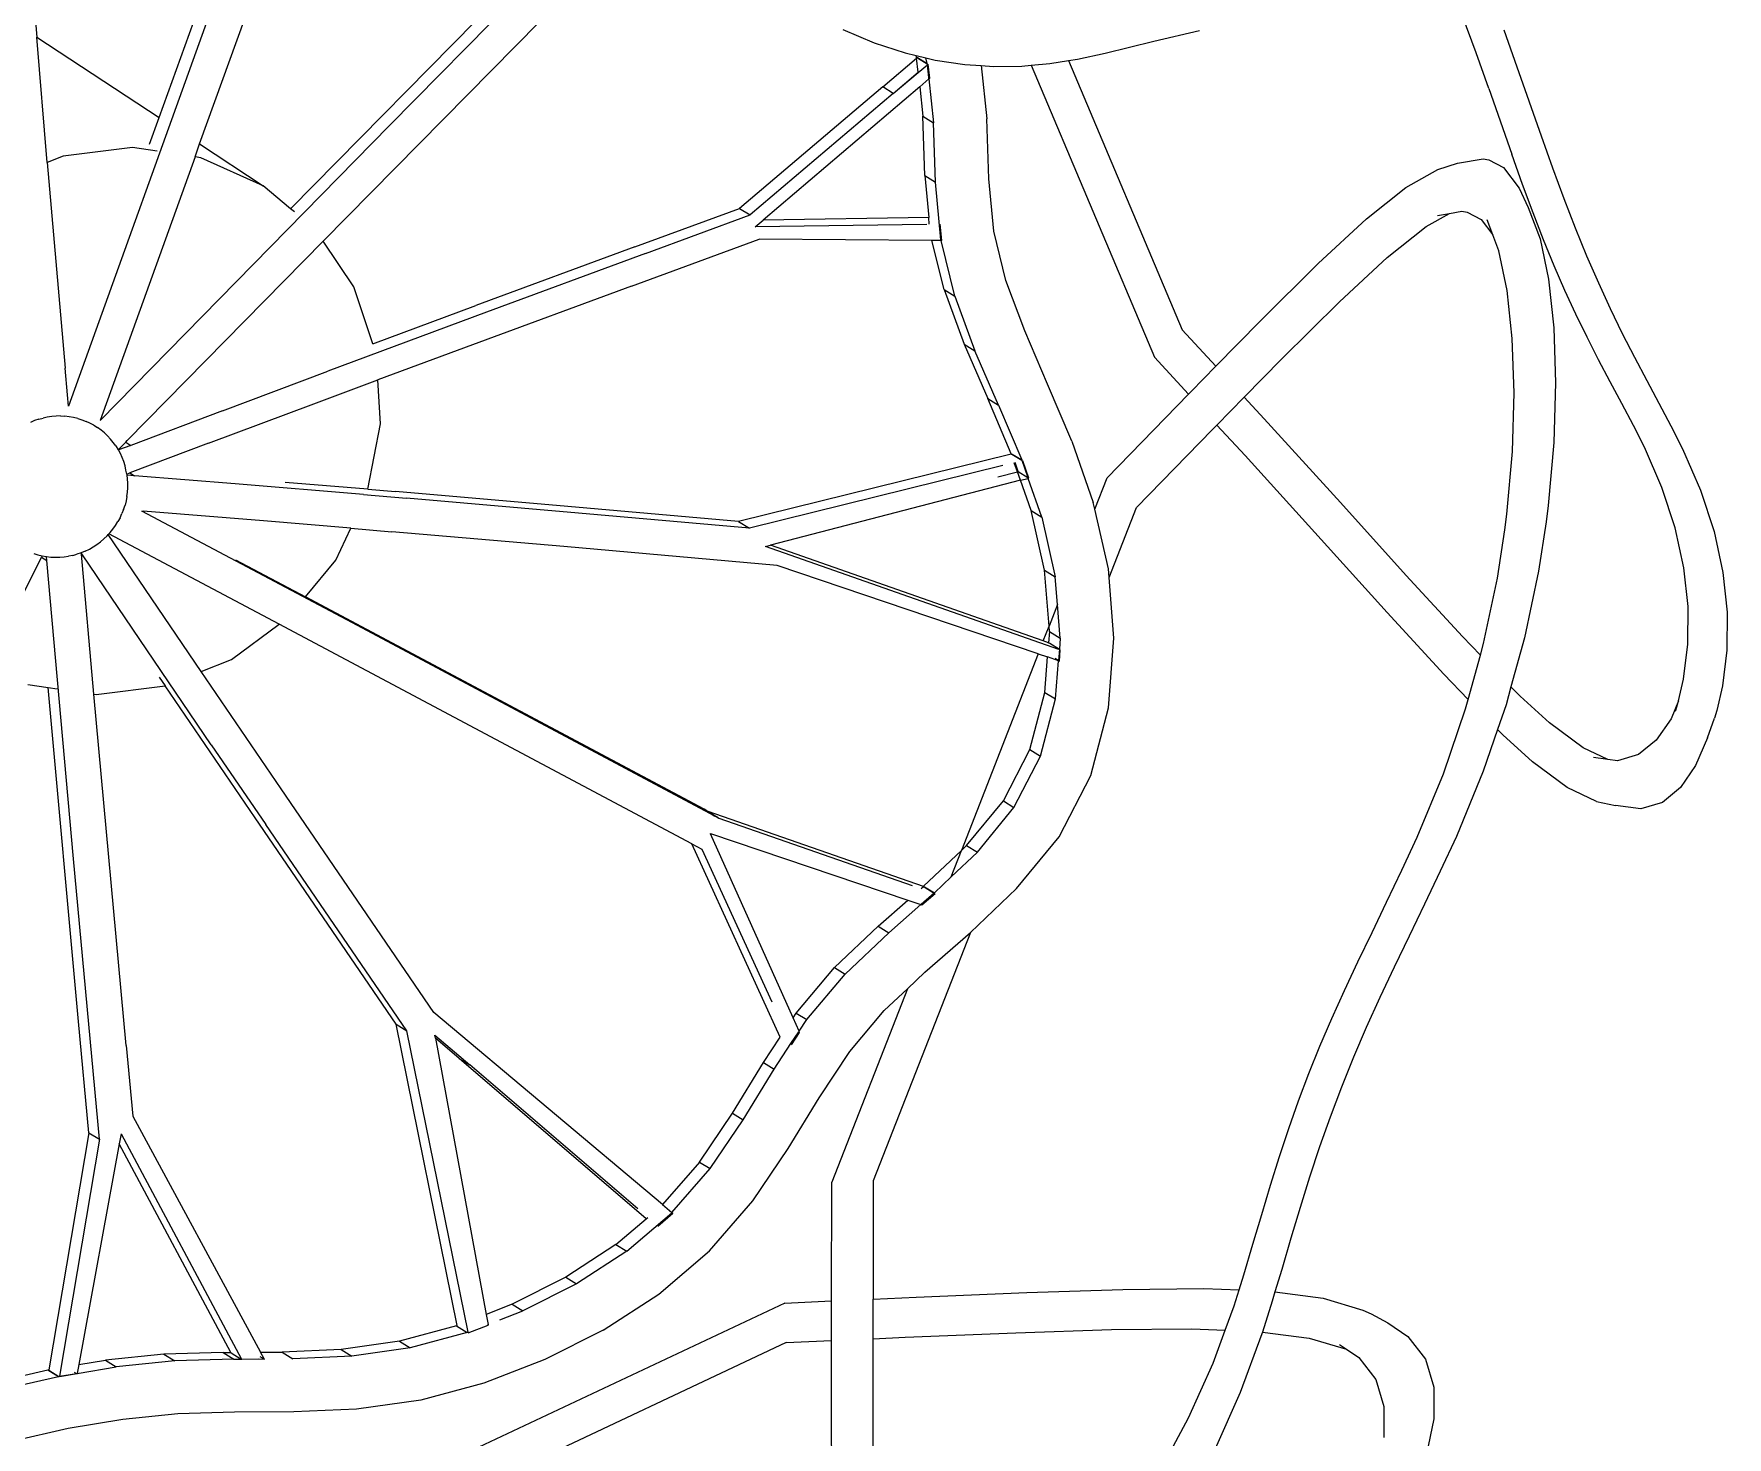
# Model space of a CAD drawing. Header units: millimetres. Extents: x 930469 to 1523124, y -120375 to 411163.
# Drawn here: x 1407026 to 1407634, y 133649 to 134153 of the extents above; entities that cross this region are included whole.
import ezdxf

# ---------------------------------------------------------------- set-up
doc = ezdxf.new("R2010")
doc.units = ezdxf.units.MM
for name, color, linetype, lineweight in [('A-NET THAY', 8, 'Continuous', 0), ('COT VACH', 8, 'Continuous', 0), ('xr', 8, 'Continuous', 0)]:
    doc.layers.add(name, color=color, linetype=linetype, lineweight=lineweight)

# ---------------------------------------------------------------- blocks, each defined once
blk = doc.blocks.new('zzz')
at = {"layer": 'xr', "ltscale": 3}
for p, q in [((1235237.6, 13977.5), (1235082.4, 13546.3)), ((1235147.7, 13753.7), (1235230, 13982.2)), ((1235176.7, 13734.7), (1235257.1, 13958.1)), ((1235431.5, 13880.5), (1235242, 13688.1)), ((1235054.3, 13876.5), (1235059.7, 13811.3)), ((1235439.2, 13875.8), (1235313.1, 13747.8)), ((1235459.5, 13861.7), (1235265.4, 13664.9)), ((1236093.7, 13800.1), (1236083.7, 13827.1)), ((1235059.7, 13811.3), (1235147.7, 13753.7)), ((1235067.3, 13721.3), (1235059.7, 13811.3)), ((1235638.8, 13816.8), (1235661.3, 13807.4)), ((1235661.3, 13807.4), (1235683.5, 13800.1)), ((1235827.3, 13799.9), (1235862.2, 13808.4)), ((1235862.2, 13808.4), (1235894.9, 13816.1)), ((1236113.5, 13816.7), (1236123, 13790)), ((1235667.4, 13775.6), (1235691.8, 13796.3)), ((1235683.5, 13800.1), (1235691.5, 13798.2)), ((1235691.7, 13797.1), (1235691.5, 13798.2)), ((1235691.5, 13798.2), (1235698.4, 13796.5)), ((1235691.8, 13796.3), (1235691.7, 13797.1)), ((1235691.7, 13797.1), (1235692.3, 13796.7)), ((1235692.9, 13786.1), (1235691.8, 13796.3)), ((1235692.3, 13796.7), (1235692.4, 13796.8)), ((1235692.3, 13796.7), (1235692.4, 13796.6)), ((1235692.4, 13796.6), (1235692.4, 13796.8)), ((1235692.4, 13796.8), (1235699.4, 13792.5)), ((1235692.4, 13796.6), (1235699.4, 13792.3)), ((1235699.4, 13792.5), (1235698.4, 13796.5)), ((1235698.4, 13796.5), (1235705.2, 13794.9)), ((1235705.2, 13794.9), (1235726.3, 13791.7)), ((1235787.4, 13792.4), (1235800.9, 13794.6)), ((1235800.9, 13794.6), (1235807.3, 13795.6)), ((1235800.9, 13794.6), (1235882.6, 13601.2)), ((1235807.3, 13795.6), (1235827.3, 13799.9)), ((1236102.9, 13774.5), (1236093.7, 13800.1)), ((1235675, 13770.9), (1235692.9, 13786.1)), ((1235675, 13770.8), (1235692.9, 13785.9)), ((1235692.9, 13785.9), (1235699.5, 13791.5)), ((1235692.9, 13785.9), (1235692.9, 13786.1)), ((1235699.4, 13792.3), (1235699.4, 13792.5)), ((1235699.5, 13791.5), (1235699.4, 13792.3)), ((1235699.5, 13791.5), (1235700.1, 13792)), ((1235700.5, 13782.3), (1235699.5, 13791.5)), ((1235701.2, 13781.9), (1235700.1, 13792)), ((1235700.5, 13782.3), (1235701.2, 13781.9)), ((1235700.6, 13781.4), (1235700.5, 13782.3)), ((1235700.6, 13781.4), (1235701.2, 13781.9)), ((1235726.3, 13791.7), (1235738.1, 13790.9)), ((1235738.1, 13790.9), (1235747, 13790.3)), ((1235738.1, 13790.9), (1235742.2, 13752.6)), ((1235747, 13790.3), (1235767.3, 13790.6)), ((1235767.3, 13790.6), (1235774, 13791.2)), ((1235774, 13791.2), (1235787.4, 13792.4)), ((1235774, 13791.2), (1235862.6, 13581.6)), ((1236123, 13790), (1236140.3, 13740.5)), ((1235667.4, 13775.6), (1235564.5, 13688.4)), ((1235675, 13770.8), (1235572.2, 13683.7)), ((1235694, 13775.7), (1235581.5, 13680)), ((1235675, 13770.9), (1235667.4, 13775.6)), ((1235675, 13770.8), (1235675, 13770.9)), ((1235694, 13775.7), (1235700.6, 13781.4)), ((1235694, 13775.7), (1235696.2, 13754.6)), ((1235700.6, 13781.4), (1235703.9, 13749.9)), ((1236102.9, 13774.5), (1236119.4, 13727.3)), ((1235313.1, 13747.8), (1235105.2, 13536.1)), ((1235140.8, 13734.6), (1235147.7, 13753.7)), ((1235697.7, 13712), (1235696.2, 13754.6)), ((1235696.2, 13754.6), (1235703.9, 13749.9)), ((1235705.3, 13707.3), (1235703.9, 13749.9)), ((1235743.6, 13709.7), (1235742.2, 13752.6)), ((1235173.4, 13725.5), (1235176.7, 13734.7)), ((1235176.7, 13734.7), (1235222.4, 13704.7)), ((1236140.3, 13740.5), (1236148.5, 13717.5)), ((1235078.7, 13725.9), (1235067.3, 13721.3)), ((1235067.3, 13721.3), (1235080, 13573.6)), ((1235128.6, 13732.1), (1235078.7, 13725.9)), ((1235173.4, 13725.5), (1235105.2, 13536.1)), ((1235146.2, 13729.5), (1235128.6, 13732.1)), ((1235177.6, 13724.8), (1235173.4, 13725.5)), ((1235222.4, 13704.7), (1235177.6, 13724.8)), ((1236066.1, 13716.2), (1236080.3, 13720.8)), ((1236080.3, 13720.8), (1236098.7, 13724)), ((1236098.7, 13724), (1236102.8, 13723.3)), ((1236102.8, 13723.3), (1236113.3, 13717.8)), ((1236127.1, 13705.6), (1236119.4, 13727.3)), ((1235697.7, 13712), (1235705.3, 13707.3)), ((1235697.7, 13712), (1235700.5, 13681.8)), ((1235747.2, 13672), (1235743.6, 13709.7)), ((1236043.3, 13703.5), (1236066.1, 13716.2)), ((1236113.3, 13717.8), (1236124.6, 13702.9)), ((1236148.5, 13717.5), (1236156.7, 13695.4)), ((1235242, 13688.1), (1235222.4, 13704.7)), ((1235709.2, 13665.7), (1235705.3, 13707.3)), ((1236015, 13681), (1236043.3, 13703.5)), ((1236124.6, 13702.9), (1236131.2, 13689)), ((1236134.7, 13685.1), (1236127.1, 13705.6)), ((1235244.8, 13685.8), (1235242, 13688.1)), ((1235489.3, 13660.8), (1235564.5, 13688.4)), ((1235564.5, 13688.4), (1235572.2, 13683.7)), ((1236057.8, 13675.4), (1236074.5, 13684.8)), ((1236065.9, 13683.3), (1236074.5, 13684.8)), ((1236074.5, 13684.8), (1236083.5, 13686.3)), ((1236083.5, 13686.3), (1236087.2, 13685.7)), ((1236087.2, 13685.7), (1236097.3, 13680.4)), ((1236131.2, 13689), (1236139.7, 13666.6)), ((1236142.2, 13665.7), (1236134.7, 13685.1)), ((1236156.7, 13695.4), (1236164.8, 13674.4)), ((1235497, 13656.1), (1235572.2, 13683.7)), ((1235575.7, 13675.1), (1235581.5, 13680)), ((1235699.1, 13676.9), (1235575.7, 13675.1)), ((1235700.5, 13681.8), (1235581.5, 13680)), ((1235700.9, 13677), (1235700.5, 13681.8)), ((1235709.9, 13665.3), (1235708.8, 13677.1)), ((1235980.3, 13648.8), (1236015, 13681)), ((1236029.9, 13653.2), (1236057.8, 13675.4)), ((1236097.3, 13680.4), (1236105.7, 13669.4)), ((1236105.7, 13669.4), (1236101.7, 13680.1)), ((1236164.8, 13674.4), (1236173.1, 13654.2)), ((1235265.4, 13664.9), (1235124.7, 13521.6)), ((1235287.5, 13632.1), (1235265.4, 13664.9)), ((1235489.3, 13660.8), (1235375.1, 13618.6)), ((1235486.9, 13632.6), (1235578.6, 13666.2)), ((1235702.7, 13665.4), (1235578.6, 13666.2)), ((1235709.3, 13665.3), (1235702.7, 13665.4)), ((1235711.5, 13630.2), (1235702.7, 13665.4)), ((1235709.2, 13665.7), (1235709.9, 13665.3)), ((1235709.2, 13665.6), (1235709.2, 13665.7)), ((1235709.3, 13665.3), (1235709.2, 13665.6)), ((1235719.2, 13625.4), (1235709.3, 13665.3)), ((1235755.9, 13636.7), (1235747.2, 13672)), ((1236110, 13658), (1236105.7, 13669.4)), ((1236139.7, 13666.6), (1236145.7, 13637.5)), ((1236149.8, 13647.1), (1236142.2, 13665.7)), ((1235497, 13656.1), (1235382.8, 13613.9)), ((1235938.5, 13607.3), (1235980.3, 13648.8)), ((1235995.5, 13621.3), (1236029.9, 13653.2)), ((1236116, 13629.3), (1236110, 13658)), ((1236173.1, 13654.2), (1236181.5, 13634.9)), ((1235769.4, 13600.4), (1235755.9, 13636.7)), ((1236145.7, 13637.5), (1236149.5, 13602.6)), ((1236157.5, 13629.4), (1236149.8, 13647.1)), ((1235301.2, 13591.2), (1235287.5, 13632.1)), ((1235486.9, 13632.6), (1235372.7, 13590.4)), ((1235711.5, 13630.2), (1235719.2, 13625.4)), ((1235711.5, 13630.2), (1235726, 13590.9)), ((1235719.2, 13625.4), (1235733.7, 13586.2)), ((1236119.7, 13594.9), (1236116, 13629.3)), ((1236165.4, 13612.3), (1236157.5, 13629.4)), ((1236181.5, 13634.9), (1236190.1, 13616.4)), ((1235382.8, 13613.9), (1235268.9, 13571.5)), ((1235301.2, 13591.2), (1235375.1, 13618.6)), ((1235953.8, 13580), (1235995.5, 13621.3)), ((1236173.5, 13595.8), (1236165.4, 13612.3)), ((1236190.1, 13616.4), (1236198.7, 13598.6)), ((1235785.9, 13562.1), (1235769.4, 13600.4)), ((1235906.7, 13575), (1235882.6, 13601.2)), ((1235906.7, 13575), (1235938.5, 13607.3)), ((1236149.5, 13602.6), (1236150.8, 13563.2)), ((1235372.7, 13590.4), (1235304.7, 13565.2)), ((1235726, 13590.9), (1235733.7, 13586.2)), ((1235726, 13590.9), (1235742.9, 13551.9)), ((1236121, 13556), (1236119.7, 13594.9)), ((1236181.7, 13579.6), (1236173.5, 13595.8)), ((1236198.7, 13598.6), (1236207.5, 13581.5)), ((1235750.6, 13547.1), (1235733.7, 13586.2)), ((1235887.1, 13555), (1235862.6, 13581.6)), ((1235888.9, 13556.8), (1235906.7, 13575)), ((1235927.1, 13552.8), (1235953.8, 13580)), ((1236190.1, 13563.8), (1236181.7, 13579.6)), ((1236207.5, 13581.5), (1236216.3, 13564.8)), ((1235081.7, 13554.4), (1235080, 13573.6)), ((1235193.2, 13543.1), (1235268.9, 13571.5)), ((1235258.8, 13548.1), (1235304.7, 13565.2)), ((1235306.6, 13533.6), (1235304.7, 13565.2)), ((1236150.8, 13563.2), (1236149.5, 13520.3)), ((1236198.4, 13548.2), (1236190.1, 13563.8)), ((1236216.3, 13564.8), (1236225, 13548.5)), ((1235082.4, 13546.3), (1235081.7, 13554.4)), ((1235742.9, 13551.9), (1235750.6, 13547.1)), ((1235759.6, 13512.2), (1235742.9, 13551.9)), ((1235803.2, 13521.3), (1235785.9, 13562.1)), ((1235828.6, 13494.9), (1235887.1, 13555)), ((1235887.1, 13555), (1235888.9, 13556.8)), ((1235907.5, 13532.8), (1235927.1, 13552.8)), ((1235941.5, 13537.3), (1235927.1, 13552.8)), ((1236119.8, 13513.7), (1236121, 13556)), ((1235067.3, 13538.5), (1235064.2, 13537.8)), ((1235070.5, 13538.9), (1235067.3, 13538.5)), ((1235073.6, 13539.2), (1235070.5, 13538.9)), ((1235076.8, 13539.3), (1235073.6, 13539.2)), ((1235076.8, 13539.3), (1235079.9, 13539.1)), ((1235083, 13538.8), (1235079.9, 13539.1)), ((1235086.1, 13538.2), (1235083, 13538.8)), ((1235193.2, 13543.1), (1235127.3, 13518.2)), ((1235183.1, 13519.7), (1235258.8, 13548.1)), ((1235750.6, 13547.1), (1235767.3, 13507.7)), ((1236206.7, 13532.5), (1236198.4, 13548.2)), ((1236225, 13548.5), (1236233.6, 13532.2)), ((1235058.2, 13536), (1235055.2, 13534.7)), ((1235061.2, 13537), (1235058.2, 13536)), ((1235061.2, 13537), (1235064.2, 13537.8)), ((1235089.2, 13537.5), (1235086.1, 13538.2)), ((1235089.2, 13537.5), (1235092.2, 13536.6)), ((1235092.2, 13536.6), (1235095.1, 13535.4)), ((1235097.9, 13534.1), (1235095.1, 13535.4)), ((1235100.7, 13532.6), (1235097.9, 13534.1)), ((1235100.7, 13532.6), (1235103.3, 13531)), ((1235105.9, 13529.2), (1235103.3, 13531)), ((1235108.3, 13527.2), (1235105.9, 13529.2)), ((1235110.6, 13525), (1235108.3, 13527.2)), ((1235297.5, 13486.7), (1235306.6, 13533.6)), ((1235849.7, 13473.5), (1235904.2, 13529.5)), ((1235904.2, 13529.5), (1235907.5, 13532.8)), ((1235927.7, 13510.9), (1235907.5, 13532.8)), ((1235996.2, 13477.2), (1235941.5, 13537.3)), ((1236214.7, 13516.9), (1236206.7, 13532.5)), ((1236233.6, 13532.2), (1236242, 13515.8)), ((1235112.7, 13522.7), (1235110.6, 13525)), ((1235114.7, 13520.3), (1235112.7, 13522.7)), ((1235116.6, 13517.8), (1235114.7, 13520.3)), ((1235116.6, 13517.8), (1235118.3, 13515.1)), ((1235118.3, 13515), (1235123.7, 13520.5)), ((1235118.3, 13515), (1235118.3, 13515.1)), ((1235118.4, 13514.9), (1235118.3, 13515)), ((1235127.3, 13518.2), (1235118.4, 13514.9)), ((1235119.8, 13512.3), (1235118.4, 13514.9)), ((1235123.7, 13520.5), (1235124.7, 13521.6)), ((1235123.7, 13520.5), (1235127.3, 13518.2)), ((1235183.1, 13519.7), (1235126.6, 13498.4)), ((1235803.2, 13521.3), (1235818.7, 13477.1)), ((1236149.5, 13520.3), (1236145.5, 13474.9)), ((1236227.2, 13487.9), (1236214.7, 13516.9)), ((1236242, 13515.8), (1236254.8, 13486)), ((1235121.1, 13509.5), (1235119.8, 13512.3)), ((1235122.3, 13506.5), (1235121.1, 13509.5)), ((1235123.2, 13503.5), (1235122.3, 13506.5)), ((1235123.6, 13500.3), (1235123.2, 13503.5)), ((1235759.8, 13511.8), (1235563.9, 13463.5)), ((1235753.7, 13503.7), (1235571.6, 13458.7)), ((1235759.8, 13511.8), (1235759.6, 13512.2)), ((1235759.6, 13512.2), (1235760.2, 13511.9)), ((1235759.8, 13511.8), (1235760.2, 13511.9)), ((1235760.2, 13511.9), (1235760.4, 13511.9)), ((1235760.2, 13511.9), (1235767.3, 13507.5)), ((1235760.4, 13511.9), (1235767.3, 13507.7)), ((1235764.2, 13499.3), (1235761.9, 13505.7)), ((1235764.8, 13499.4), (1235762.5, 13505.8)), ((1235767.3, 13507.5), (1235767.3, 13507.7)), ((1235767.3, 13507.5), (1235771.7, 13495.2)), ((1235772.4, 13494.7), (1235768, 13507.2)), ((1235982.4, 13450.7), (1235927.7, 13510.9)), ((1236115.8, 13468.8), (1236119.8, 13513.7)), ((1235124.5, 13497.6), (1235123.6, 13500.3)), ((1235124.5, 13497.6), (1235126.6, 13498.4)), ((1235124.6, 13497.3), (1235124.5, 13497.6)), ((1235124.6, 13496.7), (1235124.6, 13497.3)), ((1235125, 13494.1), (1235124.6, 13496.7)), ((1235130, 13496.3), (1235124.6, 13496.7)), ((1235125.1, 13491), (1235125, 13494.1)), ((1235125.1, 13487.8), (1235125.1, 13491)), ((1235126.6, 13498.4), (1235130, 13496.3)), ((1235202.2, 13490.5), (1235130, 13496.3)), ((1235294.4, 13482.8), (1235202.2, 13490.5)), ((1235297.5, 13486.7), (1235238.1, 13491.6)), ((1235766.4, 13493.1), (1235586.7, 13446.4)), ((1235750.2, 13495.7), (1235764.2, 13499.3)), ((1235766.4, 13493.1), (1235764.2, 13499.3)), ((1235764.8, 13499.4), (1235771.7, 13495.2)), ((1235766.4, 13493.1), (1235771.9, 13494.5)), ((1235774, 13471.4), (1235766.4, 13493.1)), ((1235771.7, 13495.2), (1235772.4, 13494.7)), ((1235771.9, 13494.5), (1235771.7, 13495.2)), ((1235781.7, 13466.6), (1235771.9, 13494.5)), ((1235819.8, 13472.4), (1235828.6, 13494.9)), ((1235123.9, 13478.3), (1235123.1, 13475.2)), ((1235124.5, 13481.4), (1235123.9, 13478.3)), ((1235124.5, 13481.4), (1235124.9, 13484.6)), ((1235124.9, 13484.6), (1235125.1, 13487.8)), ((1235294.4, 13482.8), (1235325.2, 13480.2)), ((1235297.5, 13486.7), (1235317.5, 13485)), ((1235441.1, 13474.3), (1235317.5, 13485)), ((1235448.8, 13469.6), (1235325.2, 13480.2)), ((1236236.7, 13459), (1236227.2, 13487.9)), ((1236254.8, 13486), (1236264.6, 13456.3)), ((1235119.6, 13466.2), (1235118, 13463.4)), ((1235119.6, 13466.2), (1235120.9, 13469.2)), ((1235122.1, 13472.1), (1235120.9, 13469.2)), ((1235122.1, 13472.1), (1235123.1, 13475.2)), ((1235135.1, 13471), (1235136.2, 13470.9)), ((1235286.6, 13390.7), (1235135.1, 13471)), ((1235222.5, 13463.9), (1235136.2, 13470.9)), ((1235563.9, 13463.5), (1235441.1, 13474.3)), ((1235571.6, 13458.7), (1235448.8, 13469.6)), ((1235774, 13471.4), (1235781.7, 13466.6)), ((1235783.7, 13428.5), (1235774, 13471.4)), ((1235781.7, 13466.6), (1235791.4, 13423.8)), ((1235819.8, 13472.4), (1235818.7, 13477.1)), ((1235829.5, 13429.5), (1235819.8, 13472.4)), ((1235830, 13423.3), (1235849.7, 13473.5)), ((1236043.5, 13424.8), (1235996.2, 13477.2)), ((1236114.4, 13457.5), (1236115.8, 13468.8)), ((1236145.5, 13474.9), (1236144, 13463.2)), ((1235107.9, 13451), (1235110.2, 13453.3)), ((1235110.2, 13453.3), (1235111.1, 13454.2)), ((1235111.1, 13454.2), (1235111.6, 13454.7)), ((1235177.9, 13355.7), (1235111.1, 13454.2)), ((1235111.6, 13454.7), (1235112.4, 13455.6)), ((1235233.9, 13389.8), (1235111.6, 13454.7)), ((1235112.4, 13455.6), (1235114.4, 13458.1)), ((1235114.4, 13458.1), (1235116.3, 13460.7)), ((1235116.3, 13460.7), (1235118, 13463.4)), ((1235285.3, 13458.7), (1235222.5, 13463.9)), ((1235274.5, 13435.7), (1235285.3, 13458.7)), ((1235285.3, 13458.7), (1235314.8, 13456.2)), ((1235438.4, 13445.6), (1235314.8, 13456.2)), ((1235563.9, 13463.5), (1235571.6, 13458.7)), ((1236109, 13422.7), (1236114.4, 13457.5)), ((1236144, 13463.2), (1236138.5, 13427.8)), ((1236242.9, 13430.3), (1236236.7, 13459)), ((1236264.6, 13456.3), (1236270.9, 13427)), ((1235091.7, 13441.1), (1235088.6, 13440.1)), ((1235094.6, 13442.3), (1235091.7, 13441.1)), ((1235094.6, 13442.3), (1235097.5, 13443.7)), ((1235097.5, 13443.7), (1235100.2, 13445.3)), ((1235100.2, 13445.3), (1235102.9, 13447.1)), ((1235102.9, 13447.1), (1235105.5, 13449)), ((1235105.5, 13449), (1235107.9, 13451)), ((1235591.6, 13431.9), (1235438.4, 13445.6)), ((1235583.3, 13445.5), (1235586.7, 13446.4)), ((1235793.9, 13371.7), (1235583.3, 13445.5)), ((1235782.7, 13377.7), (1235586.7, 13446.4)), ((1236029.9, 13398.2), (1235982.4, 13450.7)), ((1235023.7, 13359.8), (1235062.8, 13437.1)), ((1235057.6, 13440.5), (1235060.6, 13439.6)), ((1235060.6, 13439.6), (1235063.6, 13438.9)), ((1235062.8, 13437.1), (1235063.2, 13437.8)), ((1235063.7, 13438.9), (1235063.2, 13437.8)), ((1235063.2, 13437.8), (1235067, 13435.5)), ((1235063.6, 13438.9), (1235063.7, 13438.9)), ((1235063.7, 13438.9), (1235066.7, 13438.3)), ((1235067, 13435.5), (1235066.7, 13438.3)), ((1235066.7, 13438.3), (1235069.9, 13438)), ((1235086.2, 13221.3), (1235067, 13435.5)), ((1235069.9, 13438), (1235073, 13437.8)), ((1235073, 13437.8), (1235076.2, 13437.9)), ((1235076.2, 13437.9), (1235079.3, 13438.1)), ((1235079.3, 13438.1), (1235082.5, 13438.6)), ((1235085.6, 13439.2), (1235082.5, 13438.6)), ((1235085.6, 13439.2), (1235088.6, 13440.1)), ((1235092.6, 13439.6), (1235091.7, 13440.9)), ((1235091.8, 13440.1), (1235091.7, 13440.9)), ((1235091.8, 13440.1), (1235092.6, 13439.6)), ((1235100.8, 13339.5), (1235091.8, 13440.1)), ((1235185.1, 13303.2), (1235092.6, 13439.6)), ((1235202.5, 13436), (1235252.8, 13409.3)), ((1235252.8, 13409.3), (1235274.5, 13435.7)), ((1235779.1, 13368.5), (1235591.6, 13431.9)), ((1235830, 13423.3), (1235829.5, 13429.5)), ((1236245.9, 13402.4), (1236242.9, 13430.3)), ((1235783.7, 13428.5), (1235791.4, 13423.8)), ((1235786.9, 13388.4), (1235783.7, 13428.5)), ((1235793, 13403.9), (1235791.4, 13423.8)), ((1235833.5, 13379.7), (1235830, 13423.3)), ((1236083.8, 13380.8), (1236043.5, 13424.8)), ((1236099.1, 13375.8), (1236109, 13422.7)), ((1236138.5, 13427.8), (1236128.4, 13379.9)), ((1236270.9, 13427), (1236274, 13398.4)), ((1235539.2, 13256.8), (1235252.8, 13409.3)), ((1235793, 13403.9), (1235786.9, 13388.4)), ((1235795, 13379.7), (1235793, 13403.9)), ((1236070.5, 13353.9), (1236029.9, 13398.2)), ((1236245.8, 13375.5), (1236245.9, 13402.4)), ((1236274, 13398.4), (1236273.9, 13371.1)), ((1235199.7, 13364.5), (1235233.9, 13389.8)), ((1235530.2, 13232.1), (1235233.9, 13389.8)), ((1235546.9, 13252), (1235286.6, 13390.7)), ((1235782.7, 13377.7), (1235786.9, 13388.4)), ((1235787.3, 13384.4), (1235786.6, 13376.3)), ((1235787.3, 13384.4), (1235786.9, 13388.4)), ((1235787.3, 13384.4), (1235795, 13379.7)), ((1236096.8, 13367.4), (1236083.8, 13380.8)), ((1235779.1, 13368.5), (1235724, 13227.3)), ((1235779.1, 13368.5), (1235785.9, 13366.2)), ((1235786.6, 13376.3), (1235782.7, 13377.7)), ((1235786.6, 13376.2), (1235786.6, 13376.3)), ((1235786.6, 13376.3), (1235787.4, 13376.1)), ((1235787.3, 13375.8), (1235787.4, 13376.1)), ((1235787.4, 13376.1), (1235794.4, 13371.8)), ((1235794.4, 13371.8), (1235793.7, 13363.7)), ((1235795, 13379.7), (1235794.4, 13371.8)), ((1235794.4, 13363.3), (1235795, 13371.3)), ((1235829.7, 13329.6), (1235833.5, 13379.7)), ((1236096.8, 13367.4), (1236099.1, 13375.8)), ((1236128.4, 13379.9), (1236118.7, 13344.7)), ((1236242.7, 13350.2), (1236245.8, 13375.5)), ((1236273.9, 13371.1), (1236270.8, 13345.5)), ((1235177.9, 13355.7), (1235199.7, 13364.5)), ((1235783.9, 13340.8), (1235785.9, 13366.2)), ((1235793.7, 13363.5), (1235785.9, 13366.2)), ((1235791.2, 13365.3), (1235793.7, 13363.7)), ((1235791.6, 13336.1), (1235793.7, 13363.5)), ((1235793.7, 13363.5), (1235793.7, 13363.7)), ((1235793.7, 13363.7), (1235794.4, 13363.3)), ((1236088, 13335.7), (1236096.8, 13367.4)), ((1235053.4, 13346.5), (1235067.8, 13344.4)), ((1235067.8, 13344.4), (1235074.4, 13343.4)), ((1235089.7, 13104.3), (1235067.8, 13344.4)), ((1235102.4, 13339.3), (1235152, 13345.4)), ((1235147.7, 13351.7), (1235152, 13345.4)), ((1235216.5, 13250.6), (1235152, 13345.4)), ((1235235.2, 13271.4), (1235177.9, 13355.7)), ((1236088, 13335.7), (1236070.5, 13353.9)), ((1236118.7, 13344.7), (1236115.2, 13331.9)), ((1236125.4, 13338.1), (1236118.7, 13344.7)), ((1236239, 13334.6), (1236242.7, 13350.2)), ((1236270.8, 13345.5), (1236266.6, 13327.8)), ((1235100.8, 13339.5), (1235102.4, 13339.3)), ((1235123.9, 13087.2), (1235100.8, 13339.5)), ((1235773.1, 13299.7), (1235783.9, 13340.8)), ((1235780.8, 13295), (1235791.6, 13336.1)), ((1235783.9, 13340.8), (1235791.6, 13336.1)), ((1236086.1, 13328.9), (1236088, 13335.7)), ((1236115.2, 13331.9), (1236109.1, 13314.1)), ((1236146.5, 13319), (1236125.4, 13338.1)), ((1236239, 13334.6), (1236233.7, 13321.9)), ((1236236.9, 13327.4), (1236238.6, 13332.8)), ((1236238.6, 13332.8), (1236239, 13334.6)), ((1235816.9, 13281.1), (1235829.7, 13329.6)), ((1236070.2, 13282.4), (1236086.1, 13328.9)), ((1236233.7, 13321.9), (1236223.1, 13306.5)), ((1236259.8, 13308.2), (1236264.9, 13322.3)), ((1236266.6, 13327.8), (1236264.9, 13322.3)), ((1236109.1, 13314.1), (1236098.8, 13284.2)), ((1236112.9, 13310.4), (1236109.1, 13314.1)), ((1236134.3, 13290.9), (1236112.9, 13310.4)), ((1236170.7, 13300.9), (1236146.5, 13319)), ((1236259.8, 13308.2), (1236251.4, 13288.2)), ((1235185.1, 13303.2), (1235224.2, 13245.8)), ((1235754.1, 13263), (1235773.1, 13299.7)), ((1235773.1, 13299.7), (1235780.8, 13295)), ((1236188.2, 13292.6), (1236170.7, 13300.9)), ((1236210.3, 13296.1), (1236195.3, 13291.6)), ((1236223.1, 13306.5), (1236210.3, 13296.1)), ((1235761.7, 13258.2), (1235780.8, 13295)), ((1236098.8, 13284.2), (1236079.5, 13237.3)), ((1236159.1, 13272.5), (1236134.3, 13290.9)), ((1236188.2, 13292.6), (1236177.9, 13293.9)), ((1236195.3, 13291.6), (1236188.2, 13292.6)), ((1236251.4, 13288.2), (1236240.6, 13272.4)), ((1235345, 13110.8), (1235235.2, 13271.4)), ((1235794.1, 13237), (1235816.9, 13281.1)), ((1236051.4, 13236.8), (1236070.2, 13282.4)), ((1236180.2, 13262.4), (1236159.1, 13272.5)), ((1236240.6, 13272.4), (1236227.5, 13261.7)), ((1235727.7, 13230.8), (1235754.1, 13263)), ((1235754.1, 13263), (1235761.7, 13258.2)), ((1236180.2, 13262.4), (1236193.7, 13259.5)), ((1236211.9, 13257.1), (1236193.7, 13259.5)), ((1236227.5, 13261.7), (1236211.9, 13257.1)), ((1235317.8, 13102.4), (1235216.5, 13250.6)), ((1235539.2, 13256.8), (1235546.9, 13252)), ((1235541, 13255.8), (1235539.2, 13256.8)), ((1235541, 13255.8), (1235548.7, 13251.1)), ((1235541, 13255.8), (1235542, 13255.3)), ((1235542, 13255.3), (1235549.7, 13250.5)), ((1235696.7, 13201.4), (1235542, 13255.3)), ((1235548.7, 13251.1), (1235546.9, 13252)), ((1235548.7, 13251.1), (1235549.7, 13250.5)), ((1235549.7, 13250.5), (1235688.5, 13202.2)), ((1235735.4, 13226.1), (1235761.7, 13258.2)), ((1235325.5, 13097.6), (1235224.2, 13245.8)), ((1235543.6, 13239.3), (1235543.6, 13239.4)), ((1235543.6, 13239.4), (1235685.4, 13191.6)), ((1235603, 13107.1), (1235543.6, 13239.3)), ((1235763.6, 13199.9), (1235794.1, 13237)), ((1236040.3, 13213), (1236051.4, 13236.8)), ((1236079.5, 13237.3), (1236067.9, 13212.4)), ((1235530.2, 13232.1), (1235537.5, 13228.2)), ((1235593.8, 13093.2), (1235530.2, 13232.1)), ((1235537.5, 13228.2), (1235587.7, 13118.5)), ((1235696.7, 13201.5), (1235724, 13227.3)), ((1235716.5, 13208.2), (1235724, 13227.3)), ((1235735.4, 13226.1), (1235716.5, 13208.2)), ((1235724, 13227.3), (1235727.7, 13230.8)), ((1235727.7, 13230.8), (1235735.4, 13226.1)), ((1235104.8, 13019.8), (1235086.2, 13221.3)), ((1236029.4, 13190.2), (1236040.3, 13213)), ((1236067.9, 13212.4), (1236056.6, 13188.6)), ((1235695, 13200), (1235696.7, 13201.4)), ((1235696.7, 13201.4), (1235696.7, 13201.5)), ((1235696.7, 13201.5), (1235696.9, 13201.3)), ((1235696.9, 13201.3), (1235697.4, 13201.2)), ((1235696.9, 13201.3), (1235697.3, 13201.1)), ((1235697.3, 13201.1), (1235697.4, 13201.2)), ((1235697.3, 13201.1), (1235704.4, 13196.7)), ((1235697.4, 13201.2), (1235704.5, 13196.8)), ((1235704.5, 13196.8), (1235716.5, 13208.2)), ((1235730.4, 13168.4), (1235763.6, 13199.9)), ((1235664.1, 13172.9), (1235685.4, 13191.6)), ((1235694.9, 13188.4), (1235671.8, 13168.2)), ((1235685.4, 13191.6), (1235694.9, 13188.4)), ((1235694.9, 13188.4), (1235695, 13188.5)), ((1235704.4, 13196.7), (1235695, 13188.5)), ((1235695, 13188.5), (1235695.6, 13188.1)), ((1235695.6, 13188.1), (1235705.1, 13196.4)), ((1235704.4, 13196.7), (1235704.5, 13196.8)), ((1236018.9, 13168.3), (1236029.4, 13190.2)), ((1236056.6, 13188.6), (1236045.5, 13165.8)), ((1235632.7, 13143.2), (1235664.1, 13172.9)), ((1235640.4, 13138.5), (1235671.8, 13168.2)), ((1235730.4, 13168.4), (1235660.6, 12990)), ((1235664.1, 13172.9), (1235671.8, 13168.2)), ((1235697.7, 13139.9), (1235730.4, 13168.4)), ((1236008.7, 13147.2), (1236018.9, 13168.3)), ((1236045.5, 13165.8), (1236034.8, 13143.5)), ((1235605.2, 13110.5), (1235632.7, 13143.2)), ((1235612.9, 13105.8), (1235640.4, 13138.5)), ((1235632.7, 13143.2), (1235640.4, 13138.5)), ((1235697.7, 13139.9), (1235685.1, 13127.9)), ((1235999.1, 13126.7), (1236008.7, 13147.2)), ((1236034.8, 13143.5), (1236024.6, 13121.7)), ((1235685.1, 13127.9), (1235630.8, 12989)), ((1235668.5, 13112.2), (1235685.1, 13127.9)), ((1235990, 13106.6), (1235999.1, 13126.7)), ((1236024.6, 13121.7), (1236014.8, 13100.1)), ((1235097.1, 13024.5), (1235089.7, 13104.3)), ((1235317.8, 13102.4), (1235325.5, 13097.6)), ((1235361.8, 12886), (1235317.8, 13102.4)), ((1235509.2, 12972.9), (1235345, 13110.8)), ((1235603, 13107.1), (1235605.2, 13110.5)), ((1235607.4, 13097.4), (1235603, 13107.1)), ((1235605.2, 13110.5), (1235612.9, 13105.8)), ((1235607.4, 13097.4), (1235612.9, 13105.8)), ((1235643.8, 13082.8), (1235668.5, 13112.2)), ((1235981.5, 13086.7), (1235990, 13106.6)), ((1235369.5, 12881.3), (1235325.5, 13097.6)), ((1235346.1, 13092.5), (1235345.7, 13094.7)), ((1235345.7, 13094.7), (1235370.8, 13073.2)), ((1235363.1, 13077.9), (1235346.1, 13092.5)), ((1235346.1, 13092.5), (1235382.5, 12894.1)), ((1235581.7, 13075), (1235593.8, 13093.2)), ((1235589.4, 13070.2), (1235601.5, 13088.5)), ((1235601.5, 13088.5), (1235607.1, 13097)), ((1235601.9, 13087.7), (1235607.7, 13096.6)), ((1235607.1, 13097), (1235607.4, 13097.4)), ((1235607.1, 13097), (1235607.7, 13096.6)), ((1236014.8, 13100.1), (1236005.6, 13078.7)), ((1235123.9, 13087.2), (1235128.7, 13036.4)), ((1235363.1, 13077.9), (1235370.8, 13073.2)), ((1235497.6, 12962.7), (1235363.1, 13077.9)), ((1235621.8, 13049.6), (1235643.8, 13082.8)), ((1235973.5, 13067.1), (1235981.5, 13086.7)), ((1236005.6, 13078.7), (1235997, 13057.3)), ((1235491.4, 12969.9), (1235370.8, 13073.2)), ((1235559.4, 13038.6), (1235581.7, 13075)), ((1235567.1, 13033.9), (1235589.4, 13070.2)), ((1235581.7, 13075), (1235589.4, 13070.2)), ((1235966.1, 13047.4), (1235973.5, 13067.1)), ((1235997, 13057.3), (1235988.9, 13035.8)), ((1235599.5, 13013.2), (1235621.8, 13049.6)), ((1235959.1, 13027.5), (1235966.1, 13047.4)), ((1235128.7, 13036.4), (1235220.4, 12866.9)), ((1235535.8, 13003.5), (1235559.4, 13038.6)), ((1235543.5, 12998.8), (1235567.1, 13033.9)), ((1235559.4, 13038.6), (1235567.1, 13033.9)), ((1235952.4, 13007.4), (1235959.1, 13027.5)), ((1235988.9, 13035.8), (1235981.3, 13014.3)), ((1235097.1, 13024.5), (1235068.4, 12854.3)), ((1235104.8, 13019.8), (1235076.1, 12849.6)), ((1235119, 13016.6), (1235089.9, 12858)), ((1235097.1, 13024.5), (1235104.8, 13019.8)), ((1235120.3, 13023.8), (1235119, 13016.6)), ((1235199.1, 12866.7), (1235119, 13016.6)), ((1235120.3, 13023.8), (1235206.8, 12862)), ((1235535.8, 13003.5), (1235509.2, 12972.9)), ((1235535.8, 13003.5), (1235543.5, 12998.8)), ((1235574.1, 12975.5), (1235599.5, 13013.2)), ((1235946, 12986.9), (1235952.4, 13007.4)), ((1235981.3, 13014.3), (1235974.1, 12992.7)), ((1235516, 12967.2), (1235543.5, 12998.8)), ((1235974.1, 12992.7), (1235967.3, 12970.9)), ((1235630.7, 12903.7), (1235630.8, 12989)), ((1235660.6, 12990), (1235660.6, 12905.1)), ((1235939.7, 12965.9), (1235946, 12986.9)), ((1235483.5, 12939.4), (1235515.9, 12967)), ((1235505.9, 12957.5), (1235516.6, 12966.7)), ((1235509.2, 12972.9), (1235516, 12967.2)), ((1235515.9, 12967), (1235516, 12967.1)), ((1235516, 12967.1), (1235516, 12967.2)), ((1235516, 12967.1), (1235516.6, 12966.7)), ((1235543.1, 12939.7), (1235574.1, 12975.5)), ((1235967.3, 12970.9), (1235960.7, 12948.8)), ((1235475.8, 12944.2), (1235497.6, 12962.7)), ((1235497.6, 12962.7), (1235498.7, 12963.7)), ((1235933.4, 12944.5), (1235939.7, 12965.9)), ((1235475.8, 12944.2), (1235439.8, 12920.8)), ((1235475.8, 12944.2), (1235483.5, 12939.4)), ((1235926.8, 12922.5), (1235933.4, 12944.5)), ((1235960.7, 12948.8), (1235954.1, 12926.4)), ((1235483.5, 12939.4), (1235447.5, 12916)), ((1235506.6, 12908.7), (1235543.1, 12939.7)), ((1235439.8, 12920.8), (1235401.2, 12901.3)), ((1235439.8, 12920.8), (1235447.5, 12916)), ((1235923.4, 12911.6), (1235926.8, 12922.5)), ((1235954.1, 12926.4), (1235949.2, 12910.3)), ((1235447.5, 12916), (1235408.9, 12896.6)), ((1235466.7, 12882.8), (1235506.6, 12908.7)), ((1235660.6, 12905.1), (1235691.4, 12906.4)), ((1235691.4, 12906.4), (1235771, 12909.7)), ((1235771, 12909.7), (1235839.8, 12912)), ((1235839.8, 12912), (1235898, 12912.6)), ((1235898, 12912.6), (1235923.4, 12911.6)), ((1235919.8, 12900.1), (1235923.4, 12911.6)), ((1235949.2, 12910.3), (1235947.2, 12903.6)), ((1235949.2, 12910.3), (1235983.7, 12905.7)), ((1235597, 12902.2), (1235218.1, 12724)), ((1235401.2, 12901.3), (1235382.5, 12894.1)), ((1235382.5, 12894.1), (1235383.9, 12886.9)), ((1235392.4, 12890.2), (1235408.9, 12896.6)), ((1235401.2, 12901.3), (1235408.9, 12896.6)), ((1235597, 12902.2), (1235630.7, 12903.7)), ((1235630.7, 12875.2), (1235630.7, 12903.7)), ((1235660.6, 12876.5), (1235660.6, 12905.1)), ((1235913.4, 12882.8), (1235919.8, 12900.1)), ((1235947.2, 12903.6), (1235940.2, 12881.4)), ((1235983.7, 12905.7), (1236012.3, 12897.2)), ((1236012.3, 12897.2), (1236018.2, 12894.4)), ((1236018.2, 12894.4), (1236030.2, 12888)), ((1235361.2, 12885.8), (1235320.2, 12874.8)), ((1235361.2, 12885.8), (1235361.8, 12886)), ((1235361.2, 12885.8), (1235368.9, 12881.1)), ((1235369.6, 12880.8), (1235384, 12886.3)), ((1235383.4, 12886.7), (1235384, 12886.3)), ((1235383.9, 12886.9), (1235384, 12886.3)), ((1235466.7, 12882.8), (1235424.6, 12861.6)), ((1235763.1, 12880.9), (1235831.7, 12883.1)), ((1235831.7, 12883.1), (1235889.4, 12883.7)), ((1235889.4, 12883.7), (1235913.4, 12882.8)), ((1235904.7, 12859.1), (1235913.4, 12882.8)), ((1236030.2, 12888), (1236044.7, 12878.2)), ((1235598.1, 12873.8), (1235252.4, 12711.1)), ((1235320.2, 12874.8), (1235278.4, 12868.8)), ((1235327.9, 12870), (1235286.1, 12864.1)), ((1235320.2, 12874.8), (1235327.9, 12870)), ((1235368.9, 12881.1), (1235327.9, 12870)), ((1235369.5, 12881.3), (1235369.6, 12880.8)), ((1235598.1, 12873.8), (1235630.7, 12875.2)), ((1235630.6, 12819.9), (1235630.7, 12875.2)), ((1235660.5, 12829.8), (1235660.6, 12876.5)), ((1235660.6, 12876.5), (1235683.5, 12877.6)), ((1235683.5, 12877.6), (1235763.1, 12880.9)), ((1235939.8, 12880.1), (1235924.3, 12837.9)), ((1235940.2, 12881.4), (1235939.8, 12880.1)), ((1235940.2, 12881.4), (1235973.7, 12877)), ((1235973.7, 12877), (1236000.5, 12869)), ((1235995.5, 12872.4), (1236000.5, 12869)), ((1236044.7, 12878.2), (1236057.4, 12861.8)), ((1235089.9, 12858), (1235088.8, 12851.7)), ((1235089.9, 12858), (1235109.2, 12861.2)), ((1235151.1, 12865.5), (1235109.2, 12861.2)), ((1235109.2, 12861.2), (1235116.8, 12856.5)), ((1235158.8, 12860.7), (1235116.8, 12856.5)), ((1235193.5, 12866.7), (1235151.1, 12865.5)), ((1235151.1, 12865.5), (1235158.8, 12860.7)), ((1235201.2, 12862), (1235158.8, 12860.7)), ((1235193.5, 12866.7), (1235199.1, 12866.7)), ((1235193.5, 12866.7), (1235201.2, 12862)), ((1235199.1, 12866.7), (1235199.3, 12866.4)), ((1235199.3, 12866.4), (1235206.5, 12862)), ((1235201.2, 12862), (1235206.5, 12862)), ((1235206.5, 12862), (1235206.8, 12862)), ((1235206.8, 12862), (1235219.1, 12862.1)), ((1235206.8, 12862), (1235207, 12861.7)), ((1235223.2, 12861.8), (1235207, 12861.7)), ((1235219.9, 12863.8), (1235223.2, 12861.8)), ((1235220.4, 12866.9), (1235236, 12867)), ((1235223, 12862.1), (1235220.4, 12866.9)), ((1235278.4, 12868.8), (1235236, 12867)), ((1235236, 12867), (1235243.7, 12862.2)), ((1235286.1, 12864.1), (1235243.7, 12862.2)), ((1235278.4, 12868.8), (1235286.1, 12864.1)), ((1235424.6, 12861.6), (1235380.9, 12844.7)), ((1235887.1, 12819.8), (1235904.7, 12859.1)), ((1236000.5, 12869), (1236009.4, 12863)), ((1236009.4, 12863), (1236021.6, 12847.3)), ((1236057.4, 12861.8), (1236063.3, 12841.9)), ((1235026.4, 12844.8), (1235067.6, 12854.2)), ((1235034.1, 12840.1), (1235075.3, 12849.4)), ((1235067.6, 12854.2), (1235068.4, 12854.3)), ((1235067.6, 12854.2), (1235075.3, 12849.4)), ((1235068.4, 12854.3), (1235068.3, 12853.9)), ((1235068.3, 12853.9), (1235075.5, 12849.5)), ((1235075.3, 12849.4), (1235075.5, 12849.5)), ((1235075.5, 12849.5), (1235076.1, 12849.6)), ((1235088.7, 12851.3), (1235076, 12849.1)), ((1235076.1, 12849.6), (1235076, 12849.1)), ((1235076.1, 12849.6), (1235088.2, 12851.6)), ((1235086.7, 12852.5), (1235088.2, 12851.6)), ((1235088.2, 12851.6), (1235088.8, 12851.7)), ((1235088.2, 12851.6), (1235088.7, 12851.3)), ((1235088.8, 12851.7), (1235088.7, 12851.3)), ((1235088.8, 12851.7), (1235116.8, 12856.5)), ((1236021.6, 12847.3), (1236027.4, 12828)), ((1235380.9, 12844.7), (1235335.6, 12832.5)), ((1235924.3, 12837.9), (1235906.3, 12797.6)), ((1236063.3, 12841.9), (1236063.3, 12819)), ((1235161, 12822.6), (1235121.6, 12818.6)), ((1235201.7, 12823.8), (1235161, 12822.6)), ((1235244.5, 12824), (1235201.7, 12823.8)), ((1235289.5, 12826), (1235244.5, 12824)), ((1235335.6, 12832.5), (1235289.5, 12826)), ((1235660.7, 12764.9), (1235660.5, 12829.8)), ((1236027.4, 12828), (1236027.3, 12805.7)), ((1235082.3, 12812), (1235042.8, 12803)), ((1235121.6, 12818.6), (1235082.3, 12812)), ((1235630.9, 12754.8), (1235630.6, 12819.9)), ((1235867.2, 12782.6), (1235887.1, 12819.8)), ((1236063.3, 12819), (1236058.1, 12793.7))]:
    blk.add_line(p, q, dxfattribs=at)
blk = doc.blocks.new('frefegthmm')
at = {"layer": 'A-NET THAY', "xscale": 0.5, "yscale": 0.5, "zscale": 0.5, "rotation": 90}
blk.add_blockref('zzz', (1600967.07, -98280.98), dxfattribs=at)

msp = doc.modelspace()

# ---------------------------------------------------------------- block references
at = {"layer": 'COT VACH', "rotation": 269.9999999999985}
msp.add_blockref('frefegthmm', (887778.35, 1728213.12), dxfattribs=at)

doc.saveas('drawing.dxf')
